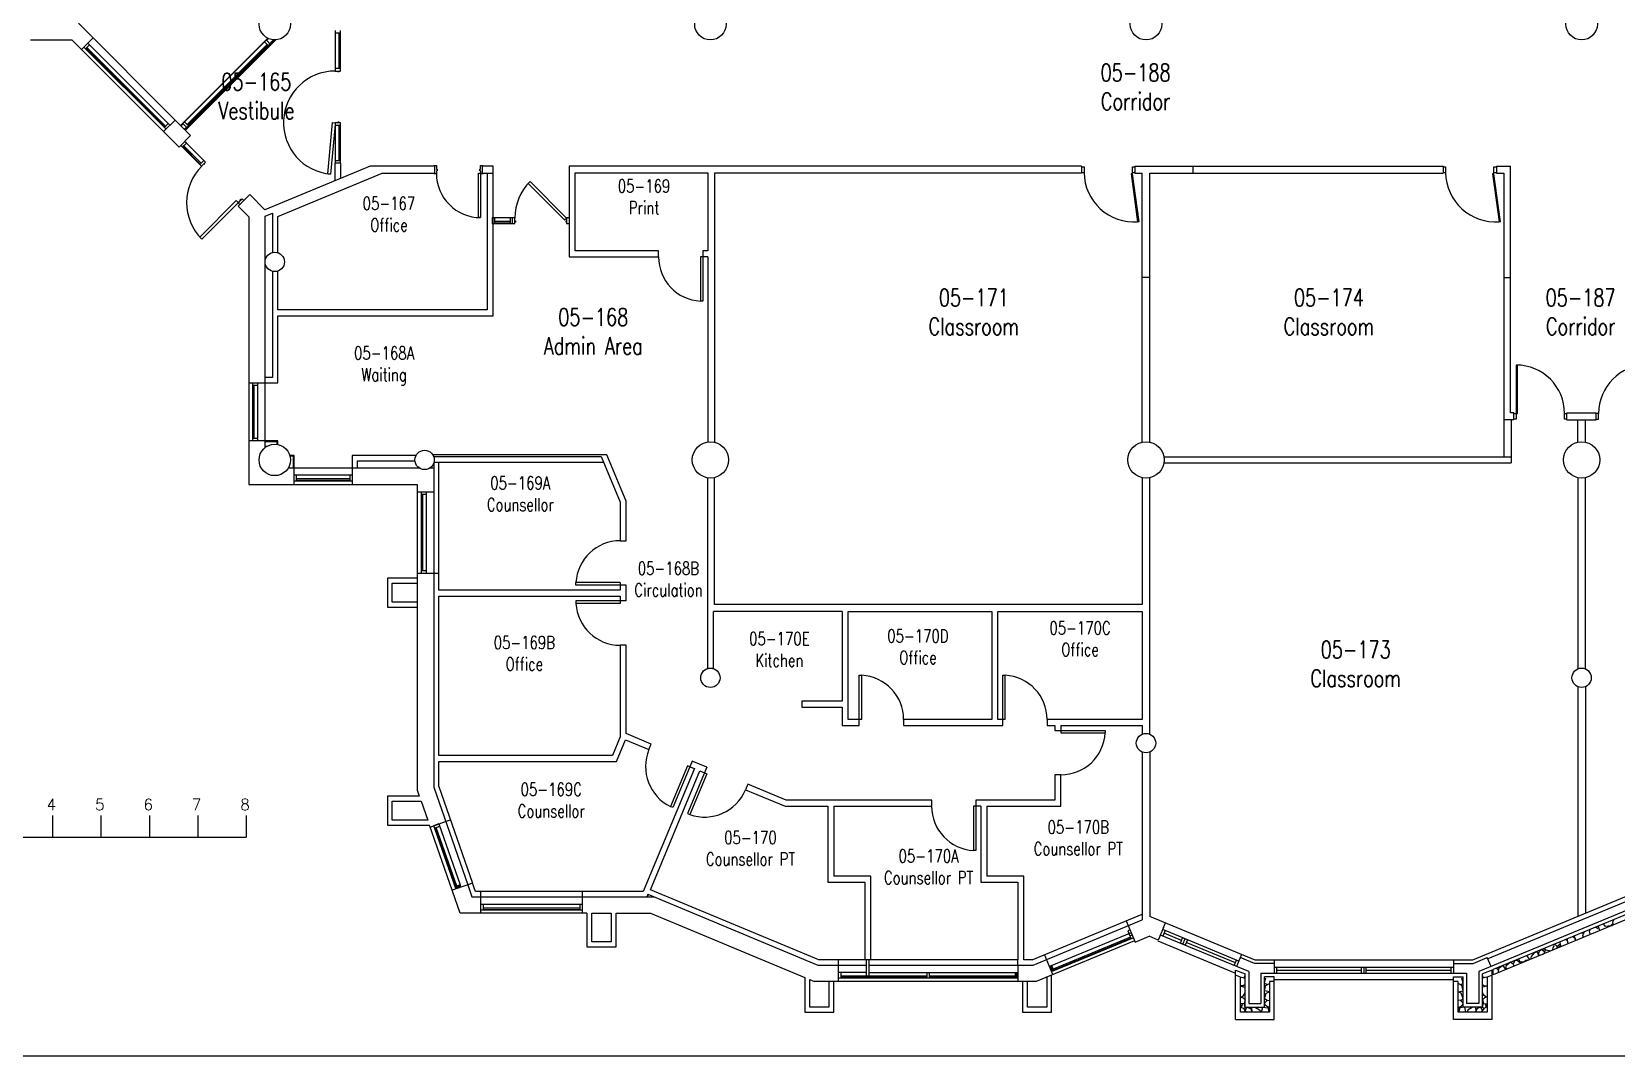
# Model space of a CAD drawing. Extents: x 11182 to 734459, y -1391328 to 152085.
# Drawn here: x 235221 to 267961, y -321965 to -300802 of the extents above; entities that cross this region are included whole.
import ezdxf
from ezdxf.enums import TextEntityAlignment as Align

# ---------------------------------------------------------------- set-up
doc = ezdxf.new("R2010")
doc.units = 0
doc.header["$LTSCALE"] = 500
doc.header["$MEASUREMENT"] = 0
doc.layers.get('0').update_dxf_attribs({"linetype": 'CONTINUOUS'})
doc.layers.add('0_Defpoints', color=106, linetype='CONTINUOUS', plot=False)
for name, color, linetype in [('0_room_data', 7, 'CONTINUOUS'), ('0_text', 7, 'CONTINUOUS'), ('1_Wall_Exist', 251, 'CONTINUOUS'), ('3_Text', 7, 'CONTINUOUS')]:
    doc.layers.add(name, color=color, linetype=linetype)
doc.styles.add('1_200', font='simplex.shx', dxfattribs={"width": 0.75, "height": 460})
doc.styles.get("Standard").update_dxf_attribs({"font": 'ROMANS', "height": 200})

# ---------------------------------------------------------------- blocks, each defined once
blk = doc.blocks.new('room_data')
at = {"layer": '3_Text', "style": '1_200', "width": 0.75}
for tag, p in [('ROOMNUM', (0, 0)), ('ROOMUSE', (0, -575))]:
    blk.add_attdef(tag, text='', height=345, dxfattribs=at).set_placement(p, align=Align.MIDDLE_CENTER)

msp = doc.modelspace()

# ---------------------------------------------------------------- hatches: boundary and pattern name
at = {"layer": '1_Wall_Exist'}
for points in [[(244074, -318426), (243966, -318463), (243982, -318511), (244090, -318474)], [(256293, -320217), (256340, -320198), (256296, -320092), (256249, -320112)], [(255543, -320231), (255543, -320345), (255594, -320345), (255594, -320231)]]:
    msp.add_hatch(color=256, dxfattribs=at).paths.add_polyline_path(points)

# ---------------------------------------------------------------- linework, layer by layer
for p, q in [((235653, -316990), (235653, -317436)), ((236653, -316990), (236653, -317436)), ((237653, -316990), (237653, -317436)), ((238653, -316990), (238653, -317436)), ((239653, -316990), (239653, -317436)), ((231653, -317436), (239653, -317436))]:
    msp.add_line(p, q)
at = {"layer": '0_Defpoints'}
msp.add_lwpolyline([(215973, -255170), (312023, -255170), (312023, -321965), (215973, -321965)], close=True, dxfattribs=at)
at = {"layer": '1_Wall_Exist'}
for p, q in [((238187, -302626), (236189, -300629)), ((241488, -300776), (241488, -301615)), ((241488, -300827), (241602, -300827)), ((241564, -300827), (241564, -301564)), ((241590, -301564), (241590, -300827)), ((241602, -301615), (241602, -300776)), ((235200, -300968), (236048, -300968)), ((236048, -300968), (236249, -301169)), ((236249, -301169), (236490, -300929)), ((237946, -302866), (236249, -301169)), ((236300, -301118), (237962, -302779)), ((236336, -301154), (236417, -301073)), ((236345, -301145), (237970, -302770)), ((237988, -302752), (236363, -301127)), ((238078, -302734), (236381, -301037)), ((240100, -300936), (238298, -302738)), ((240068, -300975), (238344, -302699)), ((240086, -301064), (238434, -302717)), ((240164, -301070), (238439, -302794)), ((238452, -302735), (240104, -301082)), ((238461, -302744), (240113, -301091)), ((240032, -301011), (240113, -301091)), ((240065, -300971), (240164, -301070)), ((240076, -300982), (240114, -300944)), ((240113, -301091), (240149, -301055)), ((240141, -301048), (240220, -300969)), ((240152, -301059), (240240, -300971)), ((240164, -301070), (240264, -300970)), ((241602, -301564), (241488, -301564)), ((241488, -301615), (241602, -301615)), ((241548, -301615), (241548, -301624)), ((241548, -301624), (241573, -301624)), ((241573, -301624), (241573, -301615)), ((238187, -302626), (237946, -302866)), ((238042, -302699), (237962, -302779)), ((237962, -302779), (237997, -302815)), ((237970, -302770), (237988, -302752)), ((238505, -302944), (238187, -302626)), ((238309, -302749), (238352, -302707)), ((238439, -302794), (238341, -302695)), ((238375, -302814), (238417, -302772)), ((238461, -302744), (238380, -302663)), ((238386, -302825), (238428, -302783)), ((238397, -302837), (238439, -302794)), ((238425, -302780), (238461, -302744)), ((238434, -302717), (238452, -302735)), ((241341, -303739), (241434, -302677)), ((241488, -302718), (241398, -303744)), ((241434, -302677), (241491, -302681)), ((241602, -302681), (241488, -302681)), ((241488, -302681), (241488, -303520)), ((241488, -302732), (241602, -302732)), ((241573, -302672), (241548, -302672)), ((241548, -302672), (241548, -302681)), ((241564, -302732), (241564, -303469)), ((241573, -302681), (241573, -302672)), ((241590, -303469), (241590, -302732)), ((241602, -303520), (241602, -302681)), ((237946, -302866), (238265, -303185)), ((238265, -303185), (238505, -302944)), ((238301, -303149), (238732, -303580)), ((238336, -303185), (238417, -303104)), ((238363, -303158), (238345, -303176)), ((238723, -303517), (238363, -303158)), ((238417, -303104), (238381, -303068)), ((238417, -303104), (238776, -303463)), ((238345, -303176), (238705, -303535)), ((238776, -303463), (238696, -303544)), ((238812, -303499), (238776, -303463)), ((241602, -303469), (241488, -303469)), ((238732, -303580), (238792, -303519)), ((238774, -303537), (238781, -303544)), ((238781, -303544), (238799, -303526)), ((238792, -303519), (238812, -303499)), ((238799, -303526), (238792, -303519)), ((242212, -303581), (240040, -304480)), ((240306, -304621), (242465, -303727)), ((241398, -303744), (241341, -303739)), ((241607, -303520), (241483, -303520)), ((241483, -303520), (241483, -303882)), ((241607, -303831), (241607, -303520)), ((243551, -303581), (242212, -303581)), ((242465, -303727), (243551, -303727)), ((243532, -303581), (243532, -303568)), ((243532, -303568), (243582, -303568)), ((243532, -303739), (243532, -303727)), ((243582, -303739), (243532, -303739)), ((243551, -303727), (243551, -303581)), ((243582, -303568), (243582, -303639)), ((243582, -303639), (243598, -303639)), ((243598, -303677), (243582, -303677)), ((243582, -303677), (243582, -303739)), ((243598, -303639), (243598, -303677)), ((244452, -304641), (244452, -303727)), ((244452, -303727), (244497, -303727)), ((244481, -303677), (244481, -303639)), ((244481, -303639), (244497, -303639)), ((244497, -303677), (244481, -303677)), ((244497, -303639), (244497, -303568)), ((244497, -303568), (244548, -303568)), ((244497, -303677), (244497, -304641)), ((244548, -303739), (244497, -303739)), ((244529, -303581), (244529, -303727)), ((244754, -303581), (244529, -303581)), ((244529, -303727), (244754, -303727)), ((244548, -303568), (244548, -303581)), ((244548, -303727), (244548, -303739)), ((244630, -303727), (244630, -306548)), ((244754, -303727), (244754, -303581)), ((244754, -306672), (244754, -303727)), ((256913, -303581), (246323, -303581)), ((246323, -303581), (246323, -305452)), ((246447, -303720), (249190, -303720)), ((246447, -305328), (246447, -303720)), ((249190, -303720), (249190, -305328)), ((249336, -309284), (249336, -303720)), ((249336, -303720), (256913, -303720)), ((256913, -303581), (256913, -303721)), ((256913, -303595), (256963, -303595)), ((256963, -303715), (256913, -303715)), ((256963, -303595), (256963, -303715)), ((257963, -303736), (257934, -303740)), ((257934, -303740), (258071, -304731)), ((257963, -303595), (258013, -303595)), ((257963, -303715), (257963, -303595)), ((258013, -303715), (257963, -303715)), ((258101, -304726), (257963, -303736)), ((258013, -303581), (258013, -303721)), ((258013, -303581), (264383, -303581)), ((258013, -303721), (258166, -303721)), ((258166, -309280), (258166, -303721)), ((258322, -303721), (264383, -303721)), ((258322, -309280), (258322, -303721)), ((259216, -303721), (259216, -303581)), ((264383, -303581), (264383, -303721)), ((264383, -303595), (264433, -303595)), ((264433, -303715), (264383, -303715)), ((264433, -303595), (264433, -303715)), ((265433, -303736), (265403, -303740)), ((265403, -303740), (265540, -304731)), ((265433, -303595), (265483, -303595)), ((265433, -303715), (265433, -303595)), ((265483, -303715), (265433, -303715)), ((265570, -304726), (265433, -303736)), ((265483, -303581), (265483, -303721)), ((265483, -303721), (265635, -303721)), ((265635, -303721), (265635, -309583)), ((265775, -308677), (265775, -303581)), ((245518, -303896), (245477, -303937)), ((245477, -303937), (246232, -304691)), ((246272, -304651), (245518, -303896)), ((238693, -305046), (239448, -304291)), ((239486, -304334), (238734, -305086)), ((239448, -304291), (239488, -304332)), ((239726, -304166), (239486, -304406)), ((239529, -304291), (239486, -304334)), ((239486, -304334), (239522, -304370)), ((239486, -304406), (239706, -304626)), ((239539, -304267), (239522, -304285)), ((239522, -304285), (239529, -304291)), ((239522, -304370), (239603, -304289)), ((239529, -304291), (239546, -304274)), ((239546, -304274), (239539, -304267)), ((239567, -304253), (239546, -304274)), ((239603, -304289), (239567, -304253)), ((240040, -304480), (239726, -304166)), ((239706, -304626), (239706, -310156)), ((240045, -304612), (240198, -304549)), ((240045, -305532), (240045, -304612)), ((240198, -304549), (240198, -305363)), ((240306, -305368), (240306, -304621)), ((244497, -304641), (244452, -304641)), ((244738, -304647), (244738, -304762)), ((245205, -304647), (244738, -304647)), ((244738, -304762), (245205, -304762)), ((244789, -304762), (244789, -304647)), ((245104, -304724), (244789, -304724)), ((244789, -304749), (245104, -304749)), ((245104, -304647), (245104, -304762)), ((245154, -304762), (245154, -304647)), ((245205, -304762), (245205, -304647)), ((245205, -304708), (245215, -304708)), ((245215, -304733), (245205, -304733)), ((245215, -304708), (245215, -304733)), ((246232, -304691), (246272, -304651)), ((246262, -304708), (246272, -304708)), ((246262, -304733), (246262, -304708)), ((246272, -304733), (246262, -304733)), ((246272, -304647), (246272, -304762)), ((246323, -304647), (246272, -304647)), ((246272, -304762), (246323, -304762)), ((258101, -304726), (258071, -304731)), ((265570, -304726), (265540, -304731)), ((238734, -305086), (238693, -305046)), ((246323, -305452), (248174, -305452)), ((248174, -305328), (246447, -305328)), ((248174, -305452), (248174, -305328)), ((249190, -305452), (249037, -305452)), ((249037, -305452), (249037, -306367)), ((249088, -305328), (249088, -306367)), ((249190, -305328), (249088, -305328)), ((249190, -305452), (249190, -309276)), ((240045, -309391), (240045, -305582)), ((240198, -305752), (240198, -307946)), ((240306, -306548), (240306, -305746)), ((258322, -305881), (258166, -305881)), ((265635, -305881), (265775, -305881)), ((249088, -306367), (249037, -306367)), ((244630, -306548), (240306, -306548)), ((240306, -306672), (244754, -306672)), ((240306, -308054), (240306, -306672)), ((265891, -307687), (265891, -308807)), ((265921, -307687), (265891, -307687)), ((265921, -308687), (265921, -307687)), ((239706, -308054), (240306, -308054)), ((239783, -308054), (239783, -309254)), ((239897, -309254), (239897, -308054)), ((240198, -307946), (240045, -307946)), ((239783, -308105), (239897, -308105)), ((239796, -308105), (239796, -309203)), ((239821, -309203), (239821, -308105)), ((265841, -308677), (265775, -308677)), ((265841, -308817), (265841, -308677)), ((265841, -308687), (265921, -308687)), ((266891, -308807), (266891, -308687)), ((266891, -308687), (266941, -308687)), ((266941, -308817), (266941, -308677)), ((266941, -308677), (267546, -308677)), ((267546, -308817), (267546, -308677)), ((267596, -308687), (267546, -308687)), ((267596, -308807), (267596, -308687)), ((265841, -308817), (265635, -308817)), ((265791, -308817), (265791, -309710)), ((265891, -308807), (265841, -308807)), ((266941, -308807), (266891, -308807)), ((266941, -308817), (267546, -308817)), ((267166, -309281), (267166, -308817)), ((267322, -309289), (267322, -308817)), ((267546, -308807), (267596, -308807)), ((240306, -309254), (239706, -309254)), ((239897, -309203), (239783, -309203)), ((240290, -309270), (240045, -309270)), ((240045, -309362), (240090, -309362)), ((240290, -309326), (240290, -309270)), ((240306, -309328), (240306, -309254)), ((240644, -309556), (240554, -309556)), ((240628, -309572), (240559, -309572)), ((240628, -309816), (240628, -309572)), ((240644, -310156), (240644, -309556)), ((243162, -309556), (241844, -309556)), ((241844, -309556), (241844, -310156)), ((241952, -309816), (241952, -309664)), ((241952, -309664), (243140, -309664)), ((247106, -309540), (243507, -309540)), ((243526, -309578), (246988, -309578)), ((243527, -309712), (243527, -316409)), ((247039, -309702), (243530, -309702)), ((243635, -312334), (243635, -309702)), ((246988, -309578), (247380, -310521)), ((247504, -310496), (247106, -309540)), ((258613, -309583), (265791, -309583)), ((258613, -309710), (265791, -309710)), ((243235, -309816), (240520, -309816)), ((240536, -309786), (240536, -309816)), ((241844, -309964), (240644, -309964)), ((240695, -310079), (240695, -309964)), ((241793, -310040), (240695, -310040)), ((241793, -309964), (241793, -310079)), ((243527, -309816), (243442, -309816)), ((249182, -310016), (249182, -313952)), ((249328, -312635), (249328, -310011)), ((258166, -310013), (258166, -312635)), ((258322, -315313), (258322, -310013)), ((267166, -310014), (267166, -313962)), ((267322, -313959), (267322, -310013)), ((239706, -310156), (243187, -310156)), ((240644, -310079), (241844, -310079)), ((240695, -310066), (241793, -310066)), ((243187, -310156), (243187, -316467)), ((243187, -310307), (243527, -310307)), ((243265, -310307), (243265, -311990)), ((243265, -310357), (243379, -310357)), ((243278, -310357), (243278, -311939)), ((243303, -311939), (243303, -310357)), ((243379, -311990), (243379, -310307)), ((247380, -310521), (247380, -311318)), ((247504, -311318), (247504, -310496)), ((247380, -311318), (247504, -311318)), ((243635, -311990), (243187, -311990)), ((243379, -311939), (243265, -311939)), ((243187, -312090), (242570, -312090)), ((242570, -312090), (242570, -312690)), ((242672, -312192), (243187, -312192)), ((242672, -312588), (242672, -312192)), ((247380, -312334), (243635, -312334)), ((246465, -312232), (246465, -312182)), ((247380, -312182), (246465, -312182)), ((247504, -312232), (246465, -312232)), ((247380, -312182), (247380, -312334)), ((247504, -312559), (247504, -312232)), ((243187, -312588), (242672, -312588)), ((243635, -315754), (243635, -312458)), ((243635, -312458), (247380, -312458)), ((247504, -312559), (246465, -312559)), ((246465, -312559), (246465, -312610)), ((247380, -312610), (246465, -312610)), ((247380, -312458), (247380, -312610)), ((258166, -312635), (249328, -312635)), ((242570, -312690), (243187, -312690)), ((251969, -312781), (249306, -312781)), ((249306, -313952), (249306, -312781)), ((251969, -312781), (251969, -314629)), ((252092, -312781), (255059, -312781)), ((252092, -315010), (252092, -312781)), ((255059, -312781), (255059, -315010)), ((255183, -312781), (258166, -312781)), ((255183, -315010), (255183, -312781)), ((258166, -312781), (258166, -315010)), ((247380, -313474), (247380, -315368)), ((247504, -313474), (247380, -313474)), ((247504, -315301), (247504, -313474)), ((249182, -313952), (249199, -313952)), ((249289, -313952), (249306, -313952)), ((252321, -315133), (252321, -314095)), ((252321, -314095), (252372, -314095)), ((252372, -315010), (252372, -314095)), ((255285, -315133), (255285, -314095)), ((255285, -314095), (255336, -314095)), ((255336, -315010), (255336, -314095)), ((267166, -314333), (267166, -319077)), ((267322, -314333), (267322, -319013)), ((251130, -314629), (251130, -314752)), ((251969, -314629), (251130, -314629)), ((251130, -314752), (251969, -314752)), ((251969, -314752), (251969, -315133)), ((251969, -315133), (252321, -315133)), ((252372, -315010), (252092, -315010)), ((253235, -315010), (253235, -315133)), ((255059, -315010), (253235, -315010)), ((253235, -315133), (255285, -315133)), ((255336, -315010), (255183, -315010)), ((256199, -315010), (256199, -315133)), ((258166, -315010), (256199, -315010)), ((256199, -315133), (256361, -315133)), ((256361, -315133), (256361, -315235)), ((256361, -315235), (257400, -315235)), ((256485, -315133), (258166, -315133)), ((256485, -315133), (256485, -315286)), ((257400, -315235), (257400, -315286)), ((258166, -315133), (258166, -315312)), ((247380, -315368), (247220, -315754)), ((247302, -315877), (247489, -315429)), ((247489, -315429), (247975, -315631)), ((248023, -315517), (247504, -315301)), ((247975, -315631), (248023, -315517)), ((256485, -315286), (257400, -315286)), ((247220, -315754), (243635, -315754)), ((243635, -316391), (243635, -315877)), ((243635, -315877), (247302, -315877)), ((248867, -315868), (248820, -315983)), ((249169, -315994), (248867, -315868)), ((258166, -315681), (258166, -319146)), ((258322, -315681), (258322, -319077)), ((248914, -316022), (247856, -318563)), ((248006, -318526), (249028, -316069)), ((248773, -315963), (248422, -316808)), ((248820, -315983), (248469, -316827)), ((249169, -315994), (248770, -316953)), ((248820, -315983), (248773, -315963)), ((249169, -316128), (248817, -316972)), ((248820, -315983), (248914, -316022)), ((249028, -316069), (249169, -316128)), ((256485, -316149), (256361, -316149)), ((256361, -316149), (256361, -316677)), ((256485, -316800), (256485, -316149)), ((243230, -316590), (242570, -316590)), ((242570, -316590), (242570, -317190)), ((243187, -316467), (243230, -316590)), ((243527, -316409), (244230, -318425)), ((243635, -316391), (244332, -318389)), ((250014, -316345), (249966, -316459)), ((249966, -316459), (250786, -316800)), ((250811, -316677), (250014, -316345)), ((242672, -316692), (243266, -316692)), ((242672, -317088), (242672, -316692)), ((243266, -316692), (243404, -317088)), ((248469, -316827), (248422, -316808)), ((250786, -316800), (251670, -316800)), ((253816, -316677), (250811, -316677)), ((251670, -316800), (251670, -318366)), ((251794, -316800), (251794, -318242)), ((251794, -316800), (253816, -316800)), ((253816, -316800), (253816, -316677)), ((254832, -316800), (254679, -316800)), ((254679, -316800), (254679, -317715)), ((254730, -316677), (254730, -317715)), ((256361, -316677), (254730, -316677)), ((254832, -316800), (254832, -318366)), ((254956, -316800), (254956, -318242)), ((254956, -316800), (256485, -316800)), ((242570, -317190), (243440, -317190)), ((243404, -317088), (242672, -317088)), ((244075, -319011), (243440, -317190)), ((243454, -317230), (243774, -317118)), ((243634, -317167), (243526, -317204)), ((243526, -317204), (243543, -317252)), ((243543, -317252), (243651, -317215)), ((244002, -318451), (243579, -317240)), ((243634, -317167), (244074, -318426)), ((243774, -317118), (243876, -317082)), ((248770, -316953), (248817, -316972)), ((243543, -317252), (243982, -318511)), ((243555, -317248), (243978, -318459)), ((254730, -317715), (254679, -317715)), ((244230, -318425), (243909, -318537)), ((244074, -318426), (243966, -318463)), ((243978, -318459), (244002, -318451)), ((244090, -318474), (244074, -318426)), ((244332, -318389), (244230, -318425)), ((244230, -318425), (244230, -318425)), ((244230, -318425), (244316, -318671)), ((244393, -318563), (244332, -318389)), ((251484, -319972), (248006, -318526)), ((251670, -318366), (252432, -318366)), ((252556, -318242), (251794, -318242)), ((252432, -318366), (252432, -319972)), ((252556, -319972), (252556, -318242)), ((254832, -318366), (255594, -318366)), ((255718, -318242), (254956, -318242)), ((255594, -318366), (255594, -319972)), ((255718, -319972), (255718, -318242)), ((244316, -318671), (248075, -318671)), ((247856, -318563), (244393, -318563)), ((244502, -319011), (244502, -318563)), ((246594, -318829), (244502, -318829)), ((244553, -318943), (244553, -318829)), ((246543, -318829), (246543, -318943)), ((246594, -318563), (246594, -319011)), ((247950, -318619), (247928, -318671)), ((247946, -318671), (247965, -318625)), ((247950, -318619), (251462, -320080)), ((268249, -318629), (264990, -319979)), ((268269, -318729), (265309, -319955)), ((246694, -319011), (244075, -319011)), ((244502, -318943), (246594, -318943)), ((246543, -318905), (244553, -318905)), ((244553, -318930), (246543, -318930)), ((246694, -319011), (246694, -319702)), ((246795, -319600), (246795, -319011)), ((246795, -319011), (247192, -319011)), ((247192, -319011), (247192, -319600)), ((247294, -319702), (247294, -319011)), ((247294, -319011), (248007, -319011)), ((248007, -319011), (251194, -320336)), ((255889, -319972), (258166, -319029)), ((255910, -320080), (258166, -319146)), ((257837, -319165), (258019, -319605)), ((260497, -319979), (258322, -319077)), ((268303, -318897), (265119, -320215)), ((268318, -318972), (265419, -320172)), ((268337, -319072), (265419, -320281)), ((267891, -319195), (267907, -319142)), ((267903, -319252), (267891, -319195)), ((257939, -319412), (256249, -320112)), ((256293, -320217), (257982, -319517)), ((257921, -319502), (256325, -320163)), ((256335, -320186), (257931, -319525)), ((257914, -319353), (257868, -319373)), ((257868, -319373), (257911, -319478)), ((257892, -319431), (257935, -319537)), ((257911, -319478), (257958, -319459)), ((258019, -319605), (258306, -319487)), ((258496, -319565), (258306, -319487)), ((258604, -319303), (258496, -319565)), ((258544, -319460), (258590, -319349)), ((260369, -320215), (258544, -319460)), ((260161, -319999), (258590, -319349)), ((258641, -319370), (258595, -319481)), ((258606, -319303), (258644, -319211)), ((258978, -319574), (258618, -319425)), ((258955, -319630), (259001, -319519)), ((259001, -319519), (259052, -319540)), ((266951, -319572), (266955, -319536)), ((267061, -319492), (267109, -319527)), ((267119, -319571), (267098, -319477)), ((267109, -319527), (267118, -319576)), ((267287, -319427), (267223, -319425)), ((267270, -319464), (267303, -319392)), ((267282, -319509), (267270, -319464)), ((267410, -319381), (267425, -319341)), ((267424, -319444), (267410, -319381)), ((267433, -319446), (267424, -319444)), ((267427, -319445), (267427, -319449)), ((267562, -319310), (267515, -319304)), ((267580, -319331), (267562, -319310)), ((267614, -319354), (267591, -319282)), ((267609, -319336), (267615, -319371)), ((267630, -319365), (267614, -319354)), ((267735, -319285), (267694, -319230)), ((267841, -319271), (267735, -319285)), ((267778, -319279), (267794, -319297)), ((267813, -319277), (267872, -319264)), ((267813, -319289), (267813, -319277)), ((267896, -319217), (267841, -319271)), ((246694, -319702), (247294, -319702)), ((247192, -319600), (246795, -319600)), ((258008, -319579), (255978, -320420)), ((258488, -319583), (260094, -320248)), ((259052, -319670), (258955, -319630)), ((259006, -319651), (259052, -319540)), ((259098, -319559), (259052, -319670)), ((260091, -320036), (259075, -319615)), ((260217, -319863), (260115, -320110)), ((266256, -319833), (266199, -319906)), ((266317, -319800), (266256, -319833)), ((266351, -319852), (266317, -319800)), ((266359, -319809), (266350, -319863)), ((266350, -319863), (266373, -319885)), ((266354, -319893), (266351, -319852)), ((266418, -319758), (266359, -319809)), ((266480, -319810), (266418, -319758)), ((266432, -319861), (266465, -319840)), ((266486, -319756), (266452, -319752)), ((266483, -319795), (266462, -319847)), ((266462, -319847), (266462, -319848)), ((266492, -319750), (266483, -319795)), ((266487, -319756), (266493, -319724)), ((266515, -319775), (266487, -319756)), ((266601, -319791), (266515, -319775)), ((266648, -319759), (266654, -319727)), ((266650, -319770), (266648, -319759)), ((266654, -319727), (266674, -319679)), ((266706, -319663), (266662, -319654)), ((266674, -319679), (266667, -319662)), ((266745, -319703), (266700, -319657)), ((266740, -319709), (266764, -319675)), ((266744, -319732), (266740, -319709)), ((266767, -319677), (266745, -319703)), ((266764, -319675), (266813, -319699)), ((266802, -319648), (266767, -319677)), ((266794, -319613), (266810, -319681)), ((266810, -319681), (266820, -319700)), ((266917, -319552), (266956, -319594)), ((266968, -319639), (266951, -319572)), ((267122, -319575), (267119, -319571)), ((251462, -320080), (252463, -320080)), ((255587, -319972), (251484, -319972)), ((251891, -320080), (251891, -319972)), ((251894, -320420), (251894, -320080)), ((252463, -319972), (252463, -320307)), ((252526, -320307), (252526, -319972)), ((252526, -320080), (255910, -320080)), ((255587, -319972), (255587, -320080)), ((255594, -320080), (255594, -320420)), ((255889, -319972), (255718, -319972)), ((256318, -320279), (256147, -319865)), ((256340, -320198), (256296, -320092)), ((260068, -320091), (260114, -319980)), ((260094, -320183), (260294, -320265)), ((260094, -321202), (260094, -320183)), ((260484, -320047), (260191, -319925)), ((260894, -320047), (260484, -320047)), ((264990, -319979), (260497, -319979)), ((260894, -319979), (260894, -320247)), ((260894, -320127), (264594, -320127)), ((260945, -320247), (260945, -320127)), ((260945, -320187), (262692, -320187)), ((262692, -320127), (262692, -320247)), ((262744, -320127), (262744, -320247)), ((262795, -320247), (262795, -320127)), ((262795, -320187), (264542, -320187)), ((264542, -320127), (264542, -320247)), ((264594, -319979), (264594, -320247)), ((264594, -320047), (265004, -320047)), ((265004, -320047), (265296, -319925)), ((265394, -320183), (265194, -320265)), ((265373, -320110), (265296, -319925)), ((265394, -321202), (265394, -320183)), ((265419, -320281), (265419, -320172)), ((265525, -320186), (265482, -320146)), ((265529, -320153), (265521, -320225)), ((265621, -320089), (265529, -320153)), ((265678, -320173), (265621, -320089)), ((265777, -320024), (265679, -320104)), ((265679, -320104), (265682, -320172)), ((265830, -320060), (265777, -320024)), ((265857, -319991), (265830, -320060)), ((265830, -320060), (265842, -320105)), ((265842, -320105), (265842, -320105)), ((265912, -319989), (265857, -319991)), ((265987, -320045), (265912, -319989)), ((265972, -320014), (265939, -319955)), ((265972, -320014), (266056, -320004)), ((266010, -320009), (265992, -320043)), ((266056, -320004), (266091, -319983)), ((266091, -319983), (266154, -319963)), ((266174, -319968), (266115, -319884)), ((266199, -319906), (266190, -319961)), ((251194, -320336), (251194, -321052)), ((251295, -320950), (251295, -320379)), ((251295, -320379), (251394, -320420)), ((255978, -320420), (251394, -320420)), ((251692, -320420), (251692, -320950)), ((251794, -321052), (251794, -320420)), ((252463, -320231), (251894, -320231)), ((251894, -320345), (255594, -320345)), ((251945, -320345), (251945, -320231)), ((253718, -320307), (251945, -320307)), ((251945, -320332), (253718, -320332)), ((252526, -320231), (255594, -320231)), ((253718, -320231), (253718, -320345)), ((253769, -320345), (253769, -320231)), ((255543, -320307), (253769, -320307)), ((253769, -320332), (255543, -320332)), ((255543, -320231), (255543, -320345)), ((255694, -320420), (255694, -321052)), ((255795, -320950), (255795, -320420)), ((256192, -320331), (256192, -320950)), ((256294, -321052), (256294, -320289)), ((260194, -320332), (260094, -320291)), ((260194, -321052), (260194, -320332)), ((260194, -320337), (260217, -320334)), ((260252, -320507), (260194, -320513)), ((260194, -320515), (260294, -320536)), ((260217, -320334), (260294, -320351)), ((260294, -320484), (260252, -320507)), ((260273, -320347), (260294, -320299)), ((260294, -320952), (260294, -320265)), ((260369, -320215), (260369, -320877)), ((260619, -320247), (264869, -320247)), ((260619, -320247), (260619, -320877)), ((260894, -320322), (260694, -320322)), ((260694, -320952), (260694, -320322)), ((260694, -320461), (260718, -320352)), ((260748, -320485), (260694, -320461)), ((260694, -320610), (260718, -320501)), ((260718, -320501), (260781, -320466)), ((260781, -320466), (260794, -320468)), ((260894, -320422), (260794, -320422)), ((260794, -320422), (260794, -321052)), ((260894, -321202), (260894, -320322)), ((260894, -320382), (264594, -320382)), ((264594, -320322), (264794, -320322)), ((264594, -321202), (264594, -320322)), ((264694, -320422), (264594, -320422)), ((264694, -321052), (264694, -320422)), ((264706, -320466), (264694, -320468)), ((264769, -320501), (264706, -320466)), ((264740, -320485), (264794, -320461)), ((264794, -320461), (264769, -320352)), ((264794, -320610), (264769, -320501)), ((264794, -320952), (264794, -320322)), ((264869, -320247), (264869, -320877)), ((265119, -320215), (265119, -320877)), ((265194, -320952), (265194, -320265)), ((265214, -320347), (265194, -320299)), ((265270, -320334), (265194, -320351)), ((265194, -320484), (265236, -320507)), ((265294, -320515), (265194, -320536)), ((265236, -320507), (265294, -320513)), ((265285, -320336), (265270, -320334)), ((265394, -320291), (265294, -320332)), ((265294, -320332), (265294, -321052)), ((265521, -320225), (265528, -320235)), ((260194, -320744), (260212, -320745)), ((260194, -320747), (260253, -320757)), ((260212, -320745), (260258, -320711)), ((260253, -320757), (260294, -320797)), ((260258, -320711), (260293, -320653)), ((260294, -320797), (260270, -320872)), ((260794, -320631), (260694, -320610)), ((260694, -320780), (260730, -320658)), ((260748, -320814), (260694, -320780)), ((260694, -320866), (260748, -320814)), ((260730, -320658), (260794, -320635)), ((260748, -320814), (260794, -320809)), ((260794, -320809), (260794, -320809)), ((264694, -320631), (264794, -320610)), ((264757, -320658), (264694, -320635)), ((264694, -320809), (264694, -320809)), ((264740, -320814), (264694, -320809)), ((264740, -320814), (264794, -320780)), ((264794, -320866), (264740, -320814)), ((264794, -320780), (264757, -320658)), ((265235, -320757), (265194, -320797)), ((265194, -320797), (265218, -320872)), ((265229, -320711), (265195, -320653)), ((265275, -320745), (265229, -320711)), ((265294, -320747), (265235, -320757)), ((265294, -320744), (265275, -320745)), ((251194, -321052), (251794, -321052)), ((251692, -320950), (251295, -320950)), ((255694, -321052), (256294, -321052)), ((256192, -320950), (255795, -320950)), ((260201, -320884), (260194, -320883)), ((260224, -320924), (260194, -320896)), ((260194, -320960), (260201, -320958)), ((260794, -321052), (260194, -321052)), ((260270, -320872), (260201, -320884)), ((260201, -320958), (260224, -320924)), ((260221, -320921), (260205, -320952)), ((260205, -320952), (260264, -320976)), ((260234, -320878), (260221, -320921)), ((260256, -320972), (260281, -321010)), ((260264, -320976), (260294, -320958)), ((260294, -320958), (260270, -320872)), ((260281, -321010), (260322, -321050)), ((260290, -321023), (260327, -320952)), ((260294, -320952), (260694, -320952)), ((260355, -321052), (260316, -321045)), ((260322, -321050), (260321, -321052)), ((260327, -320952), (260402, -320976)), ((260369, -320877), (260619, -320877)), ((260402, -320976), (260431, -321022)), ((260431, -321022), (260418, -321052)), ((260425, -321012), (260437, -320952)), ((260439, -321052), (260425, -321012)), ((260437, -320952), (260506, -320958)), ((260506, -320958), (260586, -321004)), ((260586, -321004), (260616, -321052)), ((260633, -321052), (260656, -320952)), ((260656, -320952), (260759, -320964)), ((260713, -320918), (260694, -320866)), ((260794, -320965), (260713, -320918)), ((260759, -320964), (260782, -321045)), ((260770, -321001), (260794, -320971)), ((260782, -321045), (260781, -321052)), ((264694, -320965), (264774, -320918)), ((264718, -321001), (264694, -320971)), ((265294, -321052), (264694, -321052)), ((264728, -320964), (264705, -321045)), ((264705, -321045), (264706, -321052)), ((264832, -320952), (264728, -320964)), ((264774, -320918), (264794, -320866)), ((265194, -320952), (264794, -320952)), ((264854, -321052), (264832, -320952)), ((265119, -320877), (264869, -320877)), ((264901, -321004), (264871, -321052)), ((264982, -320958), (264901, -321004)), ((265051, -320952), (264982, -320958)), ((265049, -321052), (265062, -321012)), ((265062, -321012), (265051, -320952)), ((265085, -320976), (265057, -321022)), ((265057, -321022), (265069, -321052)), ((265160, -320952), (265085, -320976)), ((265133, -321052), (265172, -321045)), ((265197, -321023), (265160, -320952)), ((265206, -321010), (265166, -321050)), ((265166, -321050), (265166, -321052)), ((265194, -320958), (265218, -320872)), ((265224, -320976), (265194, -320958)), ((265231, -320972), (265206, -321010)), ((265218, -320872), (265287, -320884)), ((265282, -320952), (265224, -320976)), ((265253, -320878), (265267, -320921)), ((265264, -320924), (265294, -320896)), ((265287, -320958), (265264, -320924)), ((265267, -320921), (265282, -320952)), ((265287, -320884), (265294, -320883)), ((265294, -320960), (265287, -320958)), ((260094, -321202), (260894, -321202)), ((265394, -321202), (264594, -321202))]:
    msp.add_line(p, q, dxfattribs=at)
msp.add_lwpolyline([(265483, -303581), (265775, -303581)], dxfattribs=at)
for centre, radius in [((240244, -300647), 325), ((249244, -300647), 325), ((258244, -300647), 325), ((267244, -300647), 325), ((240244, -305557), 200), ((240244, -309647), 325), ((249244, -309647), 375), ((258244, -309647), 375), ((267244, -309647), 375), ((243339, -309647), 200), ((249244, -314147), 200), ((267244, -314147), 200), ((258244, -315497), 200)]:
    msp.add_circle(centre, radius, dxfattribs=at)
for centre, radius, start, end in [((241491, -302681), 1067, 90, 265), ((239488, -304332), 1067, 135, 225), ((244497, -303727), 914, 180, 270), ((258001, -303695), 1038, 181.0823, 273.8591), ((265471, -303695), 1038, 181.0823, 273.8591), ((246272, -304651), 1067, 135, 180), ((249088, -305452), 916, 180, 266.8211), ((265891, -308687), 1000, 0, 90), ((268596, -308687), 1000, 90, 180), ((247380, -312232), 916, 90, 176.8211), ((247380, -312559), 916, 183.1789, 270), ((252321, -315010), 916, 0, 86.8211), ((255285, -315010), 916, 0, 86.8211), ((256485, -315235), 916, 270, 356.8211), ((248820, -315983), 916, 157.417, 244.2382), ((249122, -316108), 916, 250.5959, 337.417), ((254730, -316800), 916, 180, 266.8211)]:
    msp.add_arc(centre, radius, start, end, dxfattribs=at)

# ---------------------------------------------------------------- block references
at = {"layer": '0_room_data'}
for p, xscale, yscale, zscale, values in [((258029, -301646), 1.035347182677431, 1.035347182677431, 1.035347182677431, {'ROOMNUM': '05-188', 'ROOMUSE': 'Corridor'}), ((239864, -301836), 1.035347182677431, 1.035347182677431, 1.035347182677431, {'ROOMNUM': '05-165', 'ROOMUSE': 'Vestibule'}), ((247873, -303991), 0.7765103870080731, 0.7765103870080731, 0.7765103870080731, {'ROOMNUM': '05-169', 'ROOMUSE': 'Print'}), ((242602, -304348), 0.7765103870080731, 0.7765103870080731, 0.7765103870080731, {'ROOMNUM': '05-167', 'ROOMUSE': 'Office'}), ((254686, -306294), 1.035347182677431, 1.035347182677431, 1.035347182677431, {'ROOMNUM': '05-171', 'ROOMUSE': 'Classroom'}), ((262023, -306294), 1.035347182677431, 1.035347182677431, 1.035347182677431, {'ROOMNUM': '05-174', 'ROOMUSE': 'Classroom'}), ((267224, -306294), 1.035347182677431, 1.035347182677431, 1.035347182677431, {'ROOMNUM': '05-187', 'ROOMUSE': 'Corridor'}), ((246824, -306697), 1.035347182677431, 1.035347182677431, 1.035347182677431, {'ROOMNUM': '05-168', 'ROOMUSE': 'Admin Area'}), ((242502, -307439), 0.7765103870080731, 0.7765103870080731, 0.7765103870080731, {'ROOMNUM': '05-168A', 'ROOMUSE': 'Waiting'}), ((245317, -310122), 0.7765103870080731, 0.7765103870080731, 0.7765103870080731, {'ROOMNUM': '05-169A', 'ROOMUSE': 'Counsellor'}), ((248377, -311887), 0.7765103870080731, 0.7765103870080731, 0.7765103870080731, {'ROOMNUM': '05-168B', 'ROOMUSE': 'Circulation'}), ((256882, -313117), 0.7765103870080731, 0.7765103870080731, 0.7765103870080731, {'ROOMNUM': '05-170C', 'ROOMUSE': 'Office'}), ((245400, -313418), 0.7765103870080731, 0.7765103870080731, 0.7765103870080731, {'ROOMNUM': '05-169B', 'ROOMUSE': 'Office'}), ((250669, -313340), 0.7765103870080731, 0.7765103870080731, 0.7765103870080731, {'ROOMNUM': '05-170E', 'ROOMUSE': 'Kitchen'}), ((253532, -313282), 0.7765103870080731, 0.7765103870080731, 0.7765103870080731, {'ROOMNUM': '05-170D', 'ROOMUSE': 'Office'}), ((262576, -313563), 1.035347182677431, 1.035347182677431, 1.035347182677431, {'ROOMNUM': '05-173', 'ROOMUSE': 'Classroom'}), ((245956, -316452), 0.7765103870080731, 0.7765103870080731, 0.7765103870080731, {'ROOMNUM': '05-169C', 'ROOMUSE': 'Counsellor'}), ((256845, -317232), 0.7765103870080731, 0.7765103870080731, 0.7765103870080731, {'ROOMNUM': '05-170B', 'ROOMUSE': 'Counsellor PT'}), ((250072, -317446), 0.7765103870080731, 0.7765103870080731, 0.7765103870080731, {'ROOMNUM': '05-170', 'ROOMUSE': 'Counsellor PT'}), ((253752, -317828), 0.7765103870080731, 0.7765103870080731, 0.7765103870080731, {'ROOMNUM': '05-170A', 'ROOMUSE': 'Counsellor PT'})]:
    msp.add_blockref('room_data', p, dxfattribs=dict(at, xscale=xscale, yscale=yscale, zscale=zscale)).add_auto_attribs(values)

# ---------------------------------------------------------------- texts
at = {"layer": '0_text'}
for s, p in [('4', (235629, -316765)), ('5', (236629, -316765)), ('6', (237629, -316765)), ('7', (238629, -316765)), ('8', (239629, -316765))]:
    msp.add_text(s, height=231, rotation=0, dxfattribs=at).set_placement(p, align=Align.MIDDLE_CENTER)

doc.saveas('drawing.dxf')
